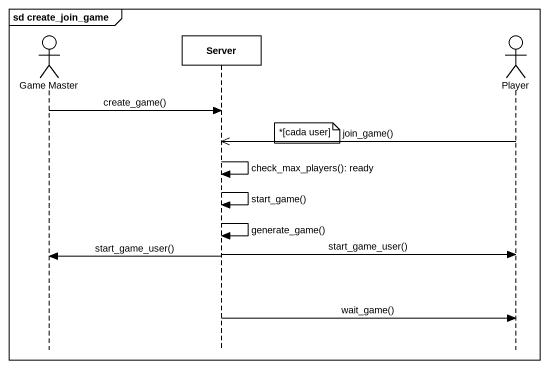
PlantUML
@startuml
mainframe sd create_join_game
hide footbox
actor "Game Master" as Game_Master
participant Server
actor Player

Game_Master -> Server : create_game()
note right of Server : *[cada user]
Player ->> Server : join_game()
Server -> Server : check_max_players(): ready
Server -> Server : start_game()
Server -> Server : generate_game()
Server -> Player : start_game_user()
Server -> Game_Master : start_game_user()
Server -> Player : wait_game()
@enduml
